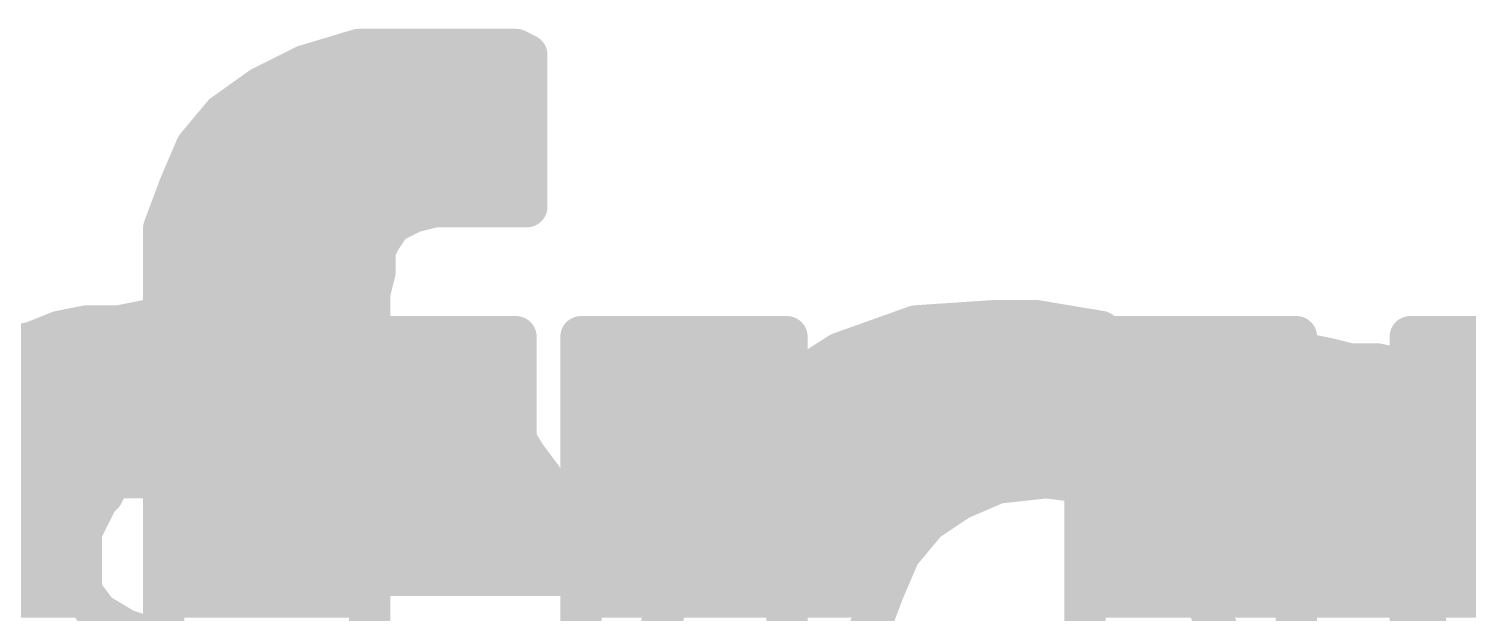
# Model space of a CAD drawing. Extents: x -33 to 74, y -22 to 37.
# Drawn here: x 14.182 to 16.838, y 21.535 to 22.613 of the extents above; entities that cross this region are included whole.
import ezdxf

# ---------------------------------------------------------------- set-up
doc = ezdxf.new("R2010")
doc.units = 0
doc.layers.add('21', color=41, linetype='CONTINUOUS')
doc.layers.add('22', color=40, linetype='CONTINUOUS')

msp = doc.modelspace()

# ---------------------------------------------------------------- linework, layer by layer
at = {"layer": '21', "const_width": 0.0762}
for points in [[(14.691, 22.545), (14.791, 22.575)], [(14.791, 22.575), (15.081, 22.575)], [(15.081, 22.575), (15.101, 22.565)], [(15.101, 22.565), (15.101, 22.285)], [(14.611, 22.505), (14.691, 22.545)], [(14.725, 22.5552), (15.101, 22.5552)], [(14.541, 22.455), (14.611, 22.505)], [(14.5746, 22.479), (15.101, 22.479)], [(14.491, 22.395), (14.541, 22.455)], [(14.461, 22.325), (14.491, 22.395)], [(14.4975, 22.4028), (15.101, 22.4028)], [(14.431, 22.245), (14.461, 22.325)], [(14.4617, 22.3266), (15.101, 22.3266)], [(14.891, 22.275), (14.851, 22.255)], [(14.931, 22.285), (14.891, 22.275)], [(15.101, 22.285), (14.931, 22.285)], [(14.431, 22.045), (14.431, 22.245)], [(14.433, 22.2504), (14.8479, 22.2504)], [(14.851, 22.255), (14.831, 22.225)], [(14.831, 22.225), (14.821, 22.205)], [(14.821, 22.205), (14.821, 22.165)], [(14.431, 22.1742), (14.821, 22.1742)], [(14.821, 22.165), (14.811, 22.125)], [(14.811, 22.125), (14.811, 22.045)], [(14.431, 22.098), (14.811, 22.098)], [(14.281, 22.005), (14.311, 22.045)], [(14.311, 22.045), (14.431, 22.045)], [(14.811, 22.045), (15.081, 22.045)], [(15.081, 22.045), (15.081, 21.785)], [(15.201, 21.045), (15.201, 22.045)], [(15.201, 22.045), (15.581, 22.045)], [(15.581, 22.045), (15.581, 21.245)], [(16.131, 21.195), (16.131, 22.045)], [(16.131, 22.045), (16.521, 22.045)], [(16.521, 22.045), (16.521, 20.625)], [(16.731, 22.045), (17.101, 22.045)], [(16.731, 20.625), (16.731, 22.045)], [(14.2936, 22.0218), (15.081, 22.0218)], [(15.201, 22.0218), (15.581, 22.0218)], [(16.131, 22.0218), (16.521, 22.0218)], [(16.731, 22.0218), (17.101, 22.0218)], [(14.241, 21.975), (14.281, 22.005)], [(14.081, 21.815), (14.241, 21.975)], [(14.2116, 21.9456), (15.081, 21.9456)], [(15.201, 21.9456), (15.581, 21.9456)], [(16.131, 21.9456), (16.521, 21.9456)], [(16.731, 21.9456), (17.101, 21.9456)], [(14.1354, 21.8694), (15.081, 21.8694)], [(15.201, 21.8694), (15.581, 21.8694)], [(16.131, 21.8694), (16.521, 21.8694)], [(16.731, 21.8694), (17.101, 21.8694)], [(14.431, 21.785), (14.041, 21.785)], [(14.0519, 21.7932), (15.081, 21.7932)], [(14.431, 20.625), (14.431, 21.785)], [(15.081, 21.785), (14.811, 21.785)], [(14.811, 21.785), (14.811, 20.625)], [(15.201, 21.7932), (15.581, 21.7932)], [(16.131, 21.7932), (16.521, 21.7932)], [(16.731, 21.7932), (18.0135, 21.7932)], [(14.431, 21.717), (14.811, 21.717)], [(15.201, 21.717), (15.581, 21.717)], [(16.131, 21.717), (16.521, 21.717)], [(16.731, 21.717), (17.2246, 21.717)], [(14.431, 21.6408), (14.811, 21.6408)], [(15.201, 21.6408), (15.581, 21.6408)], [(16.131, 21.6408), (16.521, 21.6408)], [(16.731, 21.6408), (17.1705, 21.6408)], [(14.431, 21.5646), (14.811, 21.5646)], [(15.201, 21.5646), (15.581, 21.5646)], [(16.131, 21.5646), (16.521, 21.5646)], [(16.731, 21.5646), (17.1351, 21.5646)]]:
    msp.add_lwpolyline(points, dxfattribs=at)
at = {"layer": '21', "const_width": 0.0381}
for points in [[(14.791, 22.5941, 1), (14.791, 22.556)], [(14.7965, 22.5568, 1), (14.7855, 22.5932)], [(15.0895, 22.592, 1), (15.0725, 22.558)], [(15.081, 22.556, 1), (15.081, 22.5941)], [(15.1201, 22.565, 1), (15.082, 22.565)], [(14.6855, 22.5632, 1), (14.6965, 22.5268)], [(14.6995, 22.528, 1), (14.6825, 22.562)], [(14.725, 22.5743, 1), (14.725, 22.5362)], [(15.0925, 22.548, 1), (15.1095, 22.582)], [(15.101, 22.5362, 1), (15.101, 22.5743)], [(14.6025, 22.522, 1), (14.6195, 22.488)], [(14.6221, 22.4895, 1), (14.5999, 22.5205)], [(14.5746, 22.4981, 1), (14.5746, 22.46)], [(15.101, 22.46, 1), (15.101, 22.4981)], [(14.5299, 22.4705, 1), (14.5521, 22.4395)], [(14.5556, 22.4428, 1), (14.5264, 22.4672)], [(14.4764, 22.4072, 1), (14.5056, 22.3828)], [(14.5085, 22.3875, 1), (14.4735, 22.4025)], [(14.4975, 22.4219, 1), (14.4975, 22.3838)], [(15.101, 22.3838, 1), (15.101, 22.4219)], [(14.4617, 22.3457, 1), (14.4617, 22.3076)], [(14.4788, 22.3183, 1), (14.4432, 22.3317)], [(15.101, 22.3076, 1), (15.101, 22.3457)], [(14.4435, 22.3325, 1), (14.4785, 22.3175)], [(14.8864, 22.2935, 1), (14.8956, 22.2565)], [(14.8995, 22.258, 1), (14.8825, 22.292)], [(14.931, 22.3041, 1), (14.931, 22.266)], [(14.9356, 22.2665, 1), (14.9264, 22.3035)], [(15.101, 22.266, 1), (15.101, 22.3041)], [(14.4501, 22.245, 1), (14.412, 22.245)], [(14.433, 22.2695, 1), (14.433, 22.2314)], [(14.8425, 22.272, 1), (14.8595, 22.238)], [(14.8669, 22.2444, 1), (14.8351, 22.2656)], [(14.8479, 22.2314, 1), (14.8479, 22.2695)], [(15.082, 22.285, 1), (15.1201, 22.285)], [(14.4132, 22.2517, 1), (14.4488, 22.2383)], [(14.848, 22.2165, 1), (14.814, 22.2335)], [(14.8401, 22.205, 1), (14.802, 22.205)], [(14.804, 22.2135, 1), (14.838, 22.1965)], [(14.8151, 22.2356, 1), (14.8469, 22.2144)], [(14.431, 22.1933, 1), (14.431, 22.1552)], [(14.821, 22.1552, 1), (14.821, 22.1933)], [(14.802, 22.165, 1), (14.8401, 22.165)], [(14.8395, 22.1604, 1), (14.8025, 22.1696)], [(14.83, 22.125, 1), (14.7919, 22.125)], [(14.431, 22.1171, 1), (14.431, 22.079)], [(14.7925, 22.1296, 1), (14.8295, 22.1204)], [(14.811, 22.079, 1), (14.811, 22.1171)], [(14.311, 22.0641, 1), (14.311, 22.026)], [(14.3262, 22.0336, 1), (14.2958, 22.0564)], [(14.431, 22.026, 1), (14.431, 22.0641)], [(14.811, 22.0641, 1), (14.811, 22.026)], [(15.1001, 22.045, 1), (15.062, 22.045)], [(15.081, 22.026, 1), (15.081, 22.0641)], [(15.201, 22.0641, 1), (15.201, 22.026)], [(15.2201, 22.045, 1), (15.182, 22.045)], [(15.6001, 22.045, 1), (15.562, 22.045)], [(15.581, 22.026, 1), (15.581, 22.0641)], [(16.1501, 22.045, 1), (16.112, 22.045)], [(16.131, 22.0641, 1), (16.131, 22.026)], [(16.5401, 22.045, 1), (16.502, 22.045)], [(16.521, 22.026, 1), (16.521, 22.0641)], [(16.731, 22.0641, 1), (16.731, 22.026)], [(16.7501, 22.045, 1), (16.712, 22.045)], [(14.2936, 22.0409, 1), (14.2936, 22.0028)], [(14.412, 22.045, 1), (14.4501, 22.045)], [(14.7919, 22.045, 1), (14.83, 22.045)], [(15.081, 22.0028, 1), (15.081, 22.0409)], [(15.201, 22.0409, 1), (15.201, 22.0028)], [(15.581, 22.0028, 1), (15.581, 22.0409)], [(16.131, 22.0409, 1), (16.131, 22.0028)], [(16.521, 22.0028, 1), (16.521, 22.0409)], [(16.731, 22.0409, 1), (16.731, 22.0028)], [(14.2658, 22.0164, 1), (14.2962, 21.9936)], [(14.2924, 21.9898, 1), (14.2696, 22.0202)], [(14.2296, 21.9902, 1), (14.2524, 21.9598)], [(14.2545, 21.9615, 1), (14.2275, 21.9885)], [(14.2116, 21.9647, 1), (14.2116, 21.9266)], [(15.081, 21.9266, 1), (15.081, 21.9647)], [(15.201, 21.9647, 1), (15.201, 21.9266)], [(15.581, 21.9266, 1), (15.581, 21.9647)], [(16.131, 21.9647, 1), (16.131, 21.9266)], [(16.521, 21.9266, 1), (16.521, 21.9647)], [(16.731, 21.9647, 1), (16.731, 21.9266)], [(15.081, 21.8504, 1), (15.081, 21.8885)], [(15.201, 21.8885, 1), (15.201, 21.8504)], [(15.581, 21.8504, 1), (15.581, 21.8885)], [(16.131, 21.8885, 1), (16.131, 21.8504)], [(16.521, 21.8504, 1), (16.521, 21.8885)], [(16.731, 21.8885, 1), (16.731, 21.8504)], [(15.081, 21.7742, 1), (15.081, 21.8123)], [(15.201, 21.8123, 1), (15.201, 21.7742)], [(15.581, 21.7742, 1), (15.581, 21.8123)], [(16.131, 21.8123, 1), (16.131, 21.7742)], [(16.521, 21.7742, 1), (16.521, 21.8123)], [(16.731, 21.8123, 1), (16.731, 21.7742)], [(14.4501, 21.785, 1), (14.412, 21.785)], [(14.431, 21.766, 1), (14.431, 21.8041)], [(14.811, 21.8041, 1), (14.811, 21.766)], [(14.83, 21.785, 1), (14.7919, 21.785)], [(15.081, 21.766, 1), (15.081, 21.8041)], [(15.062, 21.785, 1), (15.1001, 21.785)], [(14.431, 21.7361, 1), (14.431, 21.698)], [(14.811, 21.698, 1), (14.811, 21.7361)], [(15.201, 21.7361, 1), (15.201, 21.698)], [(15.581, 21.698, 1), (15.581, 21.7361)], [(16.131, 21.7361, 1), (16.131, 21.698)], [(16.521, 21.698, 1), (16.521, 21.7361)], [(16.731, 21.7361, 1), (16.731, 21.698)], [(14.431, 21.6599, 1), (14.431, 21.6218)], [(14.811, 21.6218, 1), (14.811, 21.6599)], [(15.201, 21.6599, 1), (15.201, 21.6218)], [(15.581, 21.6218, 1), (15.581, 21.6599)], [(16.131, 21.6599, 1), (16.131, 21.6218)], [(16.521, 21.6218, 1), (16.521, 21.6599)], [(16.731, 21.6599, 1), (16.731, 21.6218)], [(14.431, 21.5837, 1), (14.431, 21.5456)], [(14.811, 21.5456, 1), (14.811, 21.5837)], [(15.201, 21.5837, 1), (15.201, 21.5456)], [(15.581, 21.5456, 1), (15.581, 21.5837)], [(16.131, 21.5837, 1), (16.131, 21.5456)], [(16.521, 21.5456, 1), (16.521, 21.5837)], [(16.731, 21.5837, 1), (16.731, 21.5456)]]:
    msp.add_lwpolyline(points, format="xyb", dxfattribs=at)
at = {"layer": '22', "const_width": 0.0762}
for points in [[(14.289, 22.065), (14.239, 22.055)], [(14.349, 22.065), (14.289, 22.065)], [(14.399, 22.075), (14.349, 22.065)], [(14.629, 22.075), (14.399, 22.075)], [(14.679, 22.065), (14.629, 22.075)], [(14.739, 22.055), (14.679, 22.065)], [(15.819, 22.065), (15.679, 22.015)], [(15.969, 22.075), (15.819, 22.065)], [(16.039, 22.075), (15.969, 22.075)], [(16.159, 22.055), (16.039, 22.075)], [(14.189, 22.035), (14.139, 22.025)], [(14.239, 22.055), (14.189, 22.035)], [(14.799, 22.035), (14.739, 22.055)], [(14.849, 22.025), (14.799, 22.035)], [(16.259, 21.995), (16.159, 22.055)], [(16.489, 22.025), (16.389, 22.045)], [(16.389, 22.045), (16.389, 21.865)], [(14.131, 22.0218), (14.857, 22.0218)], [(14.899, 22.005), (14.849, 22.025)], [(15.679, 22.015), (15.569, 21.945)], [(15.698, 22.0218), (16.2143, 22.0218)], [(16.389, 22.0218), (16.5018, 22.0218)], [(16.529, 22.015), (16.489, 22.025)], [(16.579, 22.005), (16.529, 22.015)], [(14.999, 21.945), (14.899, 22.005)], [(16.309, 21.955), (16.259, 21.995)], [(16.619, 21.995), (16.579, 22.005)], [(16.669, 21.995), (16.619, 21.995)], [(16.719, 21.985), (16.669, 21.995)], [(16.759, 21.975), (16.719, 21.985)], [(16.349, 21.915), (16.309, 21.955)], [(16.759, 20.125), (16.759, 21.975)], [(14.0098, 21.9456), (14.998, 21.9456)], [(15.039, 21.915), (14.999, 21.945)], [(15.569, 21.945), (15.479, 21.845)], [(15.5699, 21.9456), (16.3184, 21.9456)], [(16.389, 21.9456), (16.759, 21.9456)], [(15.069, 21.875), (15.039, 21.915)], [(16.389, 21.865), (16.349, 21.915)], [(15.099, 21.825), (15.069, 21.875)], [(13.9362, 21.8694), (15.0724, 21.8694)], [(15.501, 21.8694), (16.3855, 21.8694)], [(16.389, 21.8694), (16.759, 21.8694)], [(15.129, 21.785), (15.099, 21.825)], [(15.479, 21.845), (15.409, 21.735)], [(14.329, 21.775), (14.389, 21.805)], [(14.389, 21.805), (14.409, 21.805)], [(14.409, 21.805), (14.429, 21.815)], [(14.429, 21.815), (14.609, 21.815)], [(14.609, 21.815), (14.709, 21.765)], [(13.9023, 21.7932), (14.3654, 21.7932)], [(14.319, 21.755), (14.329, 21.775)], [(14.6526, 21.7932), (15.1229, 21.7932)], [(15.149, 21.725), (15.129, 21.785)], [(15.446, 21.7932), (16.759, 21.7932)], [(15.899, 21.745), (15.969, 21.775)], [(15.969, 21.775), (16.059, 21.785)], [(16.059, 21.785), (16.139, 21.775)], [(16.139, 21.775), (16.219, 21.745)], [(14.279, 21.685), (14.309, 21.745)], [(14.309, 21.745), (14.319, 21.755)], [(14.709, 21.765), (14.749, 21.725)], [(15.839, 21.705), (15.899, 21.745)], [(16.219, 21.745), (16.269, 21.705)], [(13.889, 21.717), (14.295, 21.717)], [(14.749, 21.725), (14.759, 21.705)], [(14.753, 21.717), (15.1503, 21.717)], [(15.169, 21.605), (15.149, 21.725)], [(15.409, 21.735), (15.369, 21.605)], [(15.4035, 21.717), (15.857, 21.717)], [(16.254, 21.717), (16.759, 21.717)], [(14.759, 21.705), (14.769, 21.675)], [(15.789, 21.645), (15.839, 21.705)], [(16.269, 21.705), (16.319, 21.645)], [(14.279, 21.575), (14.279, 21.685)], [(14.769, 21.675), (14.779, 21.655)], [(13.889, 21.6408), (14.279, 21.6408)], [(14.779, 21.655), (14.779, 21.605)], [(14.779, 21.6408), (15.163, 21.6408)], [(15.38, 21.6408), (15.7872, 21.6408)], [(15.759, 21.575), (15.789, 21.645)], [(16.319, 21.645), (16.349, 21.575)], [(16.3208, 21.6408), (16.759, 21.6408)], [(14.779, 21.605), (15.169, 21.605)], [(15.369, 21.605), (15.339, 21.465)], [(13.889, 21.5646), (14.2868, 21.5646)], [(14.309, 21.535), (14.279, 21.575)], [(15.3603, 21.5646), (15.7551, 21.5646)], [(15.729, 21.495), (15.759, 21.575)], [(16.349, 21.575), (16.379, 21.495)], [(16.3529, 21.5646), (16.759, 21.5646)], [(14.359, 21.505), (14.309, 21.535)], [(14.419, 21.485), (14.359, 21.505)]]:
    msp.add_lwpolyline(points, dxfattribs=at)
at = {"layer": '22', "const_width": 0.0381}
for points in [[(14.289, 22.0841, 1), (14.289, 22.046)], [(14.2927, 22.0463, 1), (14.2853, 22.0837)], [(14.3453, 22.0837, 1), (14.3527, 22.0463)], [(14.349, 22.046, 1), (14.349, 22.0841)], [(14.399, 22.094, 1), (14.399, 22.0559)], [(14.4027, 22.0563, 1), (14.3953, 22.0937)], [(14.6327, 22.0937, 1), (14.6253, 22.0563)], [(14.629, 22.0559, 1), (14.629, 22.094)], [(14.6821, 22.0838, 1), (14.6759, 22.0462)], [(14.6753, 22.0463, 1), (14.6827, 22.0837)], [(15.8177, 22.084, 1), (15.8203, 22.046)], [(15.8254, 22.0471, 1), (15.8126, 22.0829)], [(15.969, 22.094, 1), (15.969, 22.0559)], [(15.9703, 22.056, 1), (15.9677, 22.094)], [(16.0421, 22.0938, 1), (16.0359, 22.0562)], [(16.039, 22.0559, 1), (16.039, 22.094)], [(14.1819, 22.0527, 1), (14.1961, 22.0173)], [(14.1927, 22.0163, 1), (14.1853, 22.0537)], [(14.2353, 22.0737, 1), (14.2427, 22.0363)], [(14.2461, 22.0373, 1), (14.2319, 22.0727)], [(14.745, 22.0731, 1), (14.733, 22.0369)], [(14.7359, 22.0362, 1), (14.7421, 22.0738)], [(14.8027, 22.0537, 1), (14.7953, 22.0163)], [(14.793, 22.0169, 1), (14.805, 22.0531)], [(16.1688, 22.0713, 1), (16.1492, 22.0387)], [(16.1559, 22.0362, 1), (16.1621, 22.0738)], [(16.3927, 22.0637, 1), (16.3853, 22.0263)], [(16.408, 22.045, 1), (16.3699, 22.045)], [(14.8561, 22.0427, 1), (14.8419, 22.0073)], [(14.8453, 22.0063, 1), (14.8527, 22.0437)], [(14.857, 22.0028, 1), (14.857, 22.0409)], [(15.6726, 22.0329, 1), (15.6854, 21.9971)], [(15.6892, 21.9989, 1), (15.6688, 22.0311)], [(15.698, 22.0409, 1), (15.698, 22.0028)], [(16.2143, 22.0028, 1), (16.2143, 22.0409)], [(16.389, 22.0409, 1), (16.389, 22.0028)], [(16.4936, 22.0435, 1), (16.4844, 22.0065)], [(16.4853, 22.0063, 1), (16.4927, 22.0437)], [(16.5018, 22.0028, 1), (16.5018, 22.0409)], [(16.5327, 22.0337, 1), (16.5253, 21.9963)], [(16.5244, 21.9965, 1), (16.5336, 22.0335)], [(14.9088, 22.0213, 1), (14.8892, 21.9887)], [(14.8919, 21.9873, 1), (14.9061, 22.0227)], [(16.2709, 22.0099, 1), (16.2471, 21.9801)], [(16.2492, 21.9787, 1), (16.2688, 22.0113)], [(16.5836, 22.0235, 1), (16.5744, 21.9865)], [(16.5753, 21.9863, 1), (16.5827, 22.0237)], [(16.619, 22.0141, 1), (16.619, 21.976)], [(16.6144, 21.9765, 1), (16.6236, 22.0135)], [(16.6727, 22.0137, 1), (16.6653, 21.9763)], [(16.669, 21.976, 1), (16.669, 22.0141)], [(16.7236, 22.0035, 1), (16.7144, 21.9665)], [(16.7153, 21.9663, 1), (16.7227, 22.0037)], [(16.3225, 21.9685, 1), (16.2955, 21.9415)], [(16.7781, 21.975, 1), (16.74, 21.975)], [(16.7544, 21.9565, 1), (16.7636, 21.9935)], [(15.0104, 21.9602, 1), (14.9876, 21.9298)], [(14.9892, 21.9287, 1), (15.0088, 21.9613)], [(14.998, 21.9266, 1), (14.998, 21.9647)], [(15.5588, 21.9611, 1), (15.5792, 21.9289)], [(15.5699, 21.9647, 1), (15.5699, 21.9266)], [(15.5832, 21.9323, 1), (15.5548, 21.9577)], [(16.2971, 21.9401, 1), (16.3209, 21.9699)], [(16.3184, 21.9266, 1), (16.3184, 21.9647)], [(16.389, 21.9647, 1), (16.389, 21.9266)], [(16.759, 21.9266, 1), (16.759, 21.9647)], [(15.0542, 21.9264, 1), (15.0238, 21.9036)], [(15.0276, 21.8998, 1), (15.0504, 21.9302)], [(16.3639, 21.9269, 1), (16.3341, 21.9031)], [(16.3355, 21.9015, 1), (16.3625, 21.9285)], [(15.0853, 21.8848, 1), (15.0527, 21.8652)], [(15.0538, 21.8636, 1), (15.0842, 21.8864)], [(15.0724, 21.8504, 1), (15.0724, 21.8885)], [(15.501, 21.8885, 1), (15.501, 21.8504)], [(16.389, 21.8885, 1), (16.389, 21.8504)], [(16.3741, 21.8531, 1), (16.4039, 21.8769)], [(16.3855, 21.8504, 1), (16.3855, 21.8885)], [(16.759, 21.8504, 1), (16.759, 21.8885)], [(15.1142, 21.8364, 1), (15.0838, 21.8136)], [(15.4648, 21.8577, 1), (15.4932, 21.8323)], [(15.4951, 21.8348, 1), (15.4629, 21.8552)], [(16.3699, 21.865, 1), (16.408, 21.865)], [(14.3654, 21.7742, 1), (14.3654, 21.8123)], [(14.389, 21.824, 1), (14.389, 21.7859)], [(14.3975, 21.788, 1), (14.3805, 21.822)], [(14.4005, 21.822, 1), (14.4175, 21.788)], [(14.409, 21.7859, 1), (14.409, 21.824)], [(14.429, 21.8341, 1), (14.429, 21.796)], [(14.4375, 21.798, 1), (14.4205, 21.832)], [(14.6175, 21.832, 1), (14.6005, 21.798)], [(14.609, 21.796, 1), (14.609, 21.8341)], [(14.6526, 21.8123, 1), (14.6526, 21.7742)], [(15.0827, 21.8152, 1), (15.1153, 21.8348)], [(15.1229, 21.7742, 1), (15.1229, 21.8123)], [(15.446, 21.8123, 1), (15.446, 21.7742)], [(16.759, 21.7742, 1), (16.759, 21.8123)], [(14.3205, 21.792, 1), (14.3375, 21.758)], [(14.346, 21.7665, 1), (14.312, 21.7835)], [(15.1471, 21.791, 1), (15.1109, 21.779)], [(15.1138, 21.7736, 1), (15.1442, 21.7964)], [(15.9669, 21.7939, 1), (15.9711, 21.7561)], [(15.9765, 21.7575, 1), (15.9615, 21.7925)], [(16.0614, 21.8039, 1), (16.0566, 21.7661)], [(16.0611, 21.7661, 1), (16.0569, 21.8039)], [(16.1457, 21.7928, 1), (16.1323, 21.7572)], [(16.1366, 21.7561, 1), (16.1414, 21.7939)], [(14.326, 21.7365, 1), (14.292, 21.7535)], [(14.302, 21.7635, 1), (14.336, 21.7465)], [(14.3325, 21.7415, 1), (14.3055, 21.7685)], [(14.7225, 21.7785, 1), (14.6955, 21.7515)], [(14.7005, 21.748, 1), (14.7175, 21.782)], [(15.8915, 21.7625, 1), (15.9065, 21.7275)], [(15.9096, 21.7291, 1), (15.8884, 21.7609)], [(16.2309, 21.7599, 1), (16.2071, 21.7301)], [(16.2123, 21.7272, 1), (16.2257, 21.7628)], [(14.2955, 21.7585, 1), (14.3225, 21.7315)], [(14.295, 21.698, 1), (14.295, 21.7361)], [(14.766, 21.7335, 1), (14.732, 21.7165)], [(14.753, 21.7361, 1), (14.753, 21.698)], [(14.7355, 21.7115, 1), (14.7625, 21.7385)], [(15.1678, 21.7281, 1), (15.1302, 21.7219)], [(15.1503, 21.698, 1), (15.1503, 21.7361)], [(15.4035, 21.7361, 1), (15.4035, 21.698)], [(15.3929, 21.7452, 1), (15.4251, 21.7248)], [(15.4272, 21.7294, 1), (15.3908, 21.7406)], [(15.857, 21.698, 1), (15.857, 21.7361)], [(16.254, 21.7361, 1), (16.254, 21.698)], [(16.759, 21.698, 1), (16.759, 21.7361)], [(14.7771, 21.711, 1), (14.7409, 21.699)], [(14.742, 21.6965, 1), (14.776, 21.7135)], [(15.1309, 21.719, 1), (15.1671, 21.731)], [(15.8284, 21.7209, 1), (15.8496, 21.6891)], [(15.8536, 21.6928, 1), (15.8244, 21.7172)], [(16.2836, 21.7172, 1), (16.2544, 21.6928)], [(16.2571, 21.6901, 1), (16.2809, 21.7199)], [(14.298, 21.685, 1), (14.2599, 21.685)], [(14.262, 21.6935, 1), (14.296, 21.6765)], [(14.786, 21.6835, 1), (14.752, 21.6665)], [(14.7509, 21.669, 1), (14.7871, 21.681)], [(14.279, 21.6218, 1), (14.279, 21.6599)], [(14.798, 21.655, 1), (14.7599, 21.655)], [(14.779, 21.6599, 1), (14.779, 21.6218)], [(14.762, 21.6465, 1), (14.796, 21.6635)], [(15.163, 21.6218, 1), (15.163, 21.6599)], [(15.38, 21.6599, 1), (15.38, 21.6218)], [(15.7744, 21.6572, 1), (15.8036, 21.6328)], [(15.8065, 21.6375, 1), (15.7715, 21.6525)], [(15.7872, 21.6218, 1), (15.7872, 21.6599)], [(16.3365, 21.6525, 1), (16.3015, 21.6375)], [(16.3208, 21.6599, 1), (16.3208, 21.6218)], [(16.3044, 21.6328, 1), (16.3336, 21.6572)], [(16.759, 21.6218, 1), (16.759, 21.6599)], [(14.779, 21.6241, 1), (14.779, 21.586)], [(14.7599, 21.605, 1), (14.798, 21.605)], [(15.1502, 21.6019, 1), (15.1878, 21.6081)], [(15.169, 21.586, 1), (15.169, 21.6241)], [(15.3508, 21.6106, 1), (15.3872, 21.5994)], [(15.3876, 21.601, 1), (15.3504, 21.609)], [(14.2942, 21.5864, 1), (14.2638, 21.5636)], [(14.2599, 21.575, 1), (14.298, 21.575)], [(14.2868, 21.5456, 1), (14.2868, 21.5837)], [(15.3603, 21.5837, 1), (15.3603, 21.5456)], [(15.7415, 21.5825, 1), (15.7765, 21.5675)], [(15.7768, 21.5683, 1), (15.7412, 21.5817)], [(15.7551, 21.5456, 1), (15.7551, 21.5837)], [(16.3668, 21.5817, 1), (16.3312, 21.5683)], [(16.3315, 21.5675, 1), (16.3665, 21.5825)], [(16.3529, 21.5837, 1), (16.3529, 21.5456)], [(16.759, 21.5456, 1), (16.759, 21.5837)], [(14.3188, 21.5513, 1), (14.2992, 21.5187)], [(14.2938, 21.5236, 1), (14.3242, 21.5464)], [(14.365, 21.5231, 1), (14.353, 21.4869)], [(14.3492, 21.4887, 1), (14.3688, 21.5213)]]:
    msp.add_lwpolyline(points, format="xyb", dxfattribs=at)

doc.saveas('drawing.dxf')
